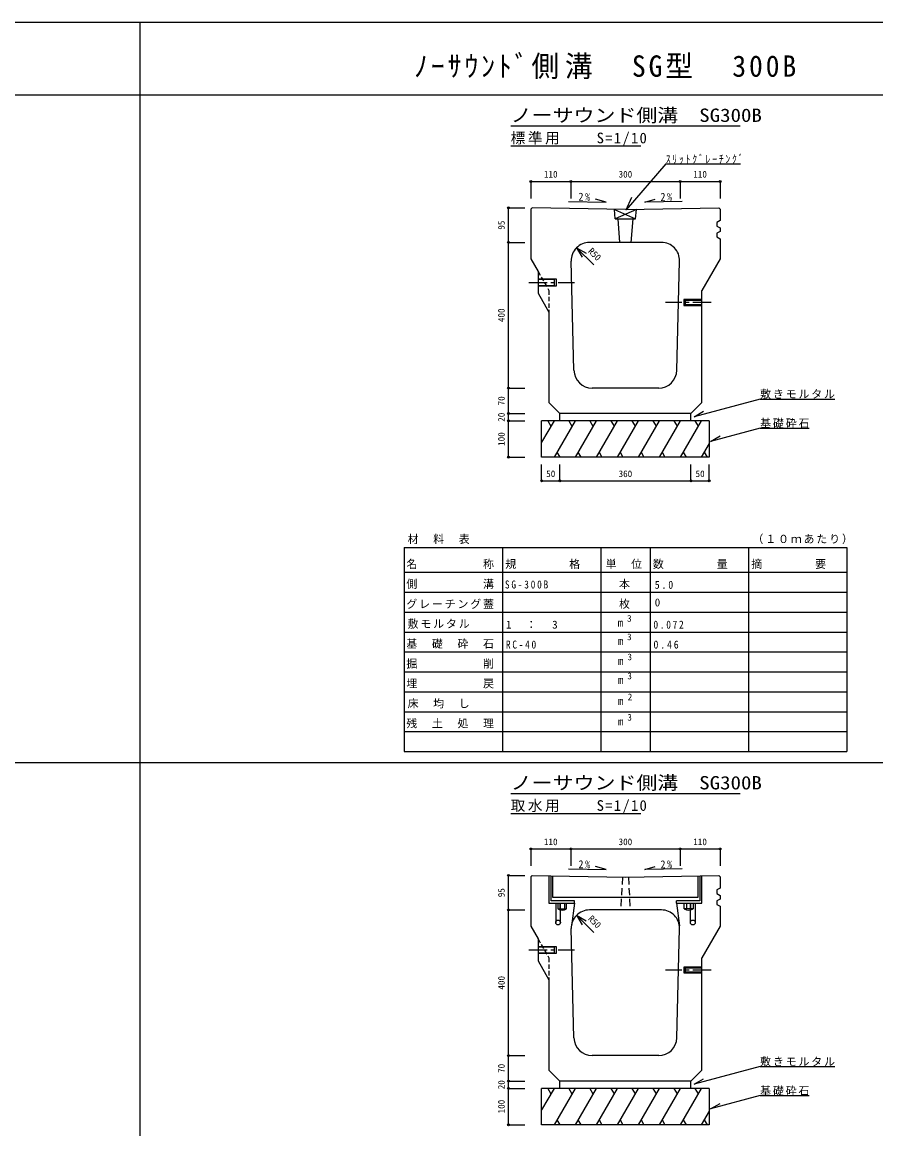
# Model space of a CAD drawing. Units: millimetres at full size, sheet at 1:10. Extents: x -5591 to 2409, y -2765 to 2935.
# Drawn here: x -3247 to -903, y -104 to 2935 of the extents above; entities that cross this region are included whole.
import ezdxf
from ezdxf.enums import TextEntityAlignment as Align

# ---------------------------------------------------------------- set-up
doc = ezdxf.new("R2010")
doc.units = ezdxf.units.MM
doc.header["$LTSCALE"] = 10
doc.header["$PDMODE"] = 32
doc.header["$PDSIZE"] = 5
for name, pattern in [('CHAIN1', [8, 5, -1, 1, -1]), ('DASHED1', [1.8, 1.2, -0.6]), ('DASHED2', [3, 2, -1])]:
    doc.linetypes.add(name, pattern=pattern)
doc.layers.add('0-0_通り芯', color=7, linetype='Continuous')
doc.styles.add('ＭＳ ゴシック', font='')
doc.styles.get('ＭＳ ゴシック').set_extended_font_data('MS Gothic')

msp = doc.modelspace()

# ---------------------------------------------------------------- linework, layer by layer
at = {"layer": '0-0_通り芯', "color": 2}
for p, q in [((-5590.73, 2935.48), (2409.27, 2935.48)), ((-2924.06, 2935.48), (-2924.06, -2764.52)), ((-5590.73, 2735.48), (2409.27, 2735.48)), ((-5590.73, 2735.48), (2409.27, 2735.48)), ((-1776.23, 516.15), (-1776.23, 500.15)), ((-1770.23, 500.15), (-1770.23, 516.15)), ((-1758.23, 516.15), (-1758.23, 500.15)), ((-1429.23, 500.15), (-1429.23, 516.15)), ((-1405.23, 500.15), (-1429.23, 500.15)), ((-1423.23, 516.15), (-1423.23, 500.15)), ((-1411.23, 500.15), (-1411.23, 516.15)), ((-1405.23, 516.15), (-1405.23, 500.15))]:
    msp.add_line(p, q, dxfattribs=at)
at = {"layer": '0-0_通り芯'}
for p, q in [((-1905.73, 2650.48), (-1275.73, 2650.48)), ((-1905.73, 2595.48), (-1548.23, 2595.48)), ((-1479.86, 2546.4), (-1274.86, 2546.4)), ((-1830.73, 2230.48), (-1780.73, 2230.48)), ((-1785.73, 2228.48), (-1830.73, 2228.48)), ((-1785.73, 2212.48), (-1785.73, 2228.48)), ((-1780.73, 2230.48), (-1780.73, 2210.48)), ((-1830.73, 2212.48), (-1785.73, 2212.48)), ((-1780.73, 2210.48), (-1830.73, 2210.48)), ((-1430.73, 2173.48), (-1430.73, 2157.48)), ((-1380.73, 2173.48), (-1430.73, 2173.48)), ((-1425.73, 2171.48), (-1380.73, 2171.48)), ((-1425.73, 2159.48), (-1425.73, 2171.48)), ((-1380.73, 2159.48), (-1425.73, 2159.48)), ((-1430.73, 2157.48), (-1380.73, 2157.48)), ((-1220.95, 1900.26), (-1402.46, 1851.62)), ((-1220.95, 1900.26), (-1015.95, 1900.26)), ((-1770.73, 1840.48), (-1770.73, 1860.48)), ((-1410.73, 1840.48), (-1410.73, 1860.48)), ((-1402.46, 1851.62), (-1376.48, 1866.62)), ((-1786.68, 1840.48), (-1820.73, 1781.5)), ((-1360.73, 1840.48), (-1820.73, 1840.48)), ((-1803.98, 1840.48), (-1795.33, 1825.5)), ((-1728.94, 1840.48), (-1786.68, 1740.48)), ((-1746.25, 1840.48), (-1737.59, 1825.5)), ((-1671.21, 1840.48), (-1728.94, 1740.48)), ((-1688.51, 1840.48), (-1679.86, 1825.5)), ((-1613.47, 1840.48), (-1671.21, 1740.48)), ((-1630.78, 1840.48), (-1622.12, 1825.5)), ((-1555.74, 1840.48), (-1613.47, 1740.48)), ((-1573.04, 1840.48), (-1564.39, 1825.5)), ((-1498, 1840.48), (-1555.74, 1740.48)), ((-1515.31, 1840.48), (-1506.65, 1825.5)), ((-1440.27, 1840.48), (-1498, 1740.48)), ((-1457.57, 1840.48), (-1448.92, 1825.5)), ((-1382.53, 1840.48), (-1440.27, 1740.48)), ((-1399.84, 1840.48), (-1391.18, 1825.5)), ((-1220.95, 1820.45), (-1085.95, 1820.45)), ((-1360.73, 1778.25), (-1382.53, 1740.48)), ((-1778.76, 1754.2), (-1770.84, 1740.48)), ((-1721.02, 1754.2), (-1713.1, 1740.48)), ((-1663.29, 1754.2), (-1655.37, 1740.48)), ((-1605.55, 1754.2), (-1597.63, 1740.48)), ((-1547.82, 1754.2), (-1539.9, 1740.48)), ((-1490.08, 1754.2), (-1482.16, 1740.48)), ((-1432.35, 1754.2), (-1424.43, 1740.48)), ((-1374.61, 1754.2), (-1366.69, 1740.48)), ((-2198.23, 1493.03), (-983.23, 1493.03)), ((-2198.23, 1493.03), (-2198.23, 1369.91)), ((-1928.23, 1493.03), (-1928.23, 1369.91)), ((-1658.23, 1493.03), (-1658.23, 1369.91)), ((-1523.23, 1493.03), (-1523.23, 1369.91)), ((-1253.23, 1493.03), (-1253.23, 1369.91)), ((-983.23, 1493.03), (-983.23, 1369.91)), ((-2198.23, 1424.63), (-983.23, 1424.63)), ((-2198.23, 1369.91), (-983.23, 1369.91)), ((-2198.23, 1369.91), (-2198.23, 932.15)), ((-1928.23, 1369.91), (-1928.23, 932.15)), ((-1658.23, 1369.91), (-1658.23, 932.15)), ((-1523.23, 1369.91), (-1523.23, 932.15)), ((-1253.23, 1369.91), (-1253.23, 932.15)), ((-983.23, 1369.91), (-983.23, 932.15)), ((-2198.23, 1315.19), (-983.23, 1315.19)), ((-2198.23, 1260.47), (-983.23, 1260.47)), ((-2198.23, 1205.75), (-983.23, 1205.75)), ((-2198.23, 1151.03), (-983.23, 1151.03)), ((-2198.23, 1096.31), (-983.23, 1096.31)), ((-2198.23, 1041.59), (-983.23, 1041.59)), ((-2198.23, 986.87), (-983.23, 986.87)), ((-2198.23, 932.15), (-983.23, 932.15)), ((-2112.73, 932.15), (-1203.73, 932.15)), ((-1905.73, 817.15), (-1275.73, 817.15)), ((-1905.73, 762.15), (-1548.23, 762.15)), ((-1790.73, 591.05), (-1790.73, 532.15)), ((-1390.73, 532.15), (-1390.73, 591.05)), ((-1790.73, 532.15), (-1390.73, 532.15)), ((-1830.73, 397.15), (-1780.73, 397.15)), ((-1785.73, 395.15), (-1830.73, 395.15)), ((-1785.73, 379.15), (-1785.73, 395.15)), ((-1780.73, 397.15), (-1780.73, 377.15)), ((-1830.73, 379.15), (-1785.73, 379.15)), ((-1780.73, 377.15), (-1830.73, 377.15)), ((-1430.73, 340.15), (-1430.73, 324.15)), ((-1380.73, 340.15), (-1430.73, 340.15)), ((-1425.73, 338.15), (-1380.73, 338.15)), ((-1425.73, 326.15), (-1425.73, 338.15)), ((-1430.73, 324.15), (-1380.73, 324.15)), ((-1380.73, 326.15), (-1425.73, 326.15)), ((-1220.95, 66.92), (-1402.46, 18.29)), ((-1220.95, 66.92), (-1015.95, 66.92)), ((-1402.46, 18.29), (-1376.48, 33.29)), ((-1786.68, 7.15), (-1820.73, -51.83)), ((-1360.73, 7.15), (-1820.73, 7.15)), ((-1803.98, 7.15), (-1795.33, -7.84)), ((-1728.94, 7.15), (-1786.68, -92.85)), ((-1770.73, 7.15), (-1770.73, 27.15)), ((-1746.25, 7.15), (-1737.59, -7.84)), ((-1671.21, 7.15), (-1728.94, -92.85)), ((-1688.51, 7.15), (-1679.86, -7.84)), ((-1613.47, 7.15), (-1671.21, -92.85)), ((-1630.78, 7.15), (-1622.12, -7.84)), ((-1555.74, 7.15), (-1613.47, -92.85)), ((-1573.04, 7.15), (-1564.39, -7.84)), ((-1498, 7.15), (-1555.74, -92.85)), ((-1515.31, 7.15), (-1506.65, -7.84)), ((-1440.27, 7.15), (-1498, -92.85)), ((-1457.57, 7.15), (-1448.92, -7.84)), ((-1382.53, 7.15), (-1440.27, -92.85)), ((-1410.73, 7.15), (-1410.73, 27.15)), ((-1399.84, 7.15), (-1391.18, -7.84)), ((-1220.95, -12.88), (-1356.84, -49.29)), ((-1220.95, -12.88), (-1085.95, -12.88)), ((-1360.73, -55.09), (-1382.53, -92.85)), ((-1356.84, -49.29), (-1330.86, -34.29)), ((-1778.76, -79.13), (-1770.84, -92.85)), ((-1721.02, -79.13), (-1713.1, -92.85)), ((-1663.29, -79.13), (-1655.37, -92.85)), ((-1605.55, -79.13), (-1597.63, -92.85)), ((-1547.82, -79.13), (-1539.9, -92.85)), ((-1490.08, -79.13), (-1482.16, -92.85)), ((-1432.35, -79.13), (-1424.43, -92.85)), ((-1374.61, -79.13), (-1366.69, -92.85))]:
    msp.add_line(p, q, dxfattribs=at)
at = {"layer": '0-0_通り芯', "color": 4}
for p, q in [((-1850.73, 2498), (-1740.73, 2498)), ((-1850.73, 2498), (-1850.73, 2451.49)), ((-1740.73, 2498), (-1740.73, 2451.49)), ((-1740.73, 2498), (-1440.73, 2498)), ((-1440.73, 2498), (-1440.73, 2451.49)), ((-1440.73, 2498), (-1330.73, 2498)), ((-1330.73, 2498), (-1330.73, 2451.49)), ((-1911.73, 2330.48), (-1911.73, 2425.48)), ((-1911.73, 2425.48), (-1866.73, 2425.48)), ((-1911.73, 1930.48), (-1911.73, 2330.48)), ((-1911.73, 2330.48), (-1866.73, 2330.48)), ((-1677.81, 2268.83), (-1724.82, 2315.84)), ((-1724.82, 2315.84), (-1709.82, 2289.85)), ((-1724.82, 2315.84), (-1698.84, 2300.84)), ((-1911.73, 1860.48), (-1911.73, 1930.48)), ((-1911.73, 1930.48), (-1866.73, 1930.48)), ((-1911.73, 1840.48), (-1911.73, 1860.48)), ((-1911.73, 1860.48), (-1866.73, 1860.48)), ((-1911.73, 1740.48), (-1911.73, 1840.48)), ((-1911.73, 1840.48), (-1866.73, 1840.48)), ((-1911.73, 1740.48), (-1866.73, 1740.48)), ((-1820.73, 1675.48), (-1820.73, 1720.48)), ((-1770.73, 1675.48), (-1770.73, 1720.48)), ((-1410.73, 1675.48), (-1410.73, 1720.48)), ((-1360.73, 1675.48), (-1360.73, 1720.48)), ((-1820.73, 1675.48), (-1770.73, 1675.48)), ((-1770.73, 1675.48), (-1410.73, 1675.48)), ((-1410.73, 1675.48), (-1360.73, 1675.48)), ((-5590.73, 902.15), (2409.27, 902.15)), ((-1850.73, 664.67), (-1740.73, 664.67)), ((-1850.73, 664.67), (-1850.73, 618.16)), ((-1740.73, 664.67), (-1740.73, 618.16)), ((-1740.73, 664.67), (-1440.73, 664.67)), ((-1440.73, 664.67), (-1440.73, 618.16)), ((-1440.73, 664.67), (-1330.73, 664.67)), ((-1330.73, 664.67), (-1330.73, 618.16)), ((-1911.73, 497.15), (-1911.73, 592.15)), ((-1911.73, 592.15), (-1866.73, 592.15)), ((-1800.73, 591.25), (-1800.73, 516.15)), ((-1794.73, 522.15), (-1794.73, 591.13)), ((-1386.73, 591.13), (-1386.73, 522.15)), ((-1380.73, 516.15), (-1380.73, 591.25)), ((-1450.73, 516.15), (-1450.73, 522.15)), ((-1386.73, 522.15), (-1450.73, 522.15)), ((-1911.73, 97.15), (-1911.73, 497.15)), ((-1911.73, 497.15), (-1866.73, 497.15)), ((-1800.73, 516.15), (-1730.73, 516.15)), ((-1782.23, 516.15), (-1782.23, 462.65)), ((-1769.23, 462.65), (-1769.23, 516.15)), ((-1450.73, 516.15), (-1380.73, 516.15)), ((-1412.23, 462.65), (-1412.23, 516.15)), ((-1399.23, 516.15), (-1399.23, 462.65)), ((-1677.81, 435.5), (-1724.82, 482.5)), ((-1724.82, 482.5), (-1709.82, 456.52)), ((-1724.82, 482.5), (-1698.84, 467.5)), ((-1911.73, 27.15), (-1911.73, 97.15)), ((-1911.73, 97.15), (-1866.73, 97.15)), ((-1911.73, 7.15), (-1911.73, 27.15)), ((-1911.73, 27.15), (-1866.73, 27.15)), ((-1911.73, -92.85), (-1911.73, 7.15)), ((-1911.73, 7.15), (-1866.73, 7.15)), ((-1911.73, -92.85), (-1866.73, -92.85))]:
    msp.add_line(p, q, dxfattribs=at)
at = {"layer": '0-0_通り芯', "color": 3}
for p, q in [((-1590.73, 2420.48), (-1846.73, 2425.48)), ((-1618.73, 2395.48), (-1620.73, 2420.88)), ((-1620.73, 2420.88), (-1562.73, 2395.48)), ((-1560.73, 2420.88), (-1618.73, 2395.48)), ((-1590.73, 2420.48), (-1334.73, 2425.48)), ((-1562.73, 2395.48), (-1560.73, 2420.88)), ((-1330.73, 2421.48), (-1334.73, 2425.48)), ((-1330.73, 2421.48), (-1334.73, 2425.48)), ((-1330.73, 2421.48), (-1330.73, 2390.48)), ((-1618.73, 2395.48), (-1562.73, 2395.48)), ((-1605.73, 2330.48), (-1610.73, 2395.48)), ((-1570.73, 2395.48), (-1575.73, 2330.48)), ((-1330.73, 2390.48), (-1339.73, 2385.48)), ((-1339.73, 2385.48), (-1339.73, 2375.48)), ((-1339.73, 2375.48), (-1330.73, 2370.48)), ((-1330.73, 2360.48), (-1339.73, 2355.48)), ((-1339.73, 2355.48), (-1339.73, 2345.48)), ((-1339.73, 2345.48), (-1330.73, 2340.48)), ((-1330.73, 2370.48), (-1330.73, 2360.48)), ((-1330.73, 2340.48), (-1330.73, 2285.48)), ((-1491.99, 2330.48), (-1689.46, 2330.48)), ((-1850.73, 2285.48), (-1830.73, 2250.84)), ((-1330.73, 2285.48), (-1380.73, 2198.88)), ((-1830.73, 2250.84), (-1830.73, 2190.84)), ((-1731.95, 1979.23), (-1739.45, 2279.23)), ((-1449.51, 1979.23), (-1442.01, 2279.23)), ((-1830.73, 2190.84), (-1800.73, 2138.88)), ((-1380.73, 1890.48), (-1380.73, 2198.88)), ((-1800.73, 2138.88), (-1800.73, 1890.48)), ((-1499.49, 1930.48), (-1681.96, 1930.48)), ((-1770.73, 1860.48), (-1800.73, 1890.48)), ((-1410.73, 1860.48), (-1380.73, 1890.48)), ((-1410.73, 1860.48), (-1770.73, 1860.48)), ((-1846.73, 592.15), (-1590.73, 587.15)), ((-1590.73, 587.15), (-1334.73, 592.15)), ((-1330.73, 588.15), (-1334.73, 592.15)), ((-1330.73, 588.15), (-1334.73, 592.15)), ((-1330.73, 588.15), (-1330.73, 557.15)), ((-1330.73, 557.15), (-1339.73, 552.15)), ((-1339.73, 552.15), (-1339.73, 542.15)), ((-1339.73, 542.15), (-1330.73, 537.15)), ((-1330.73, 527.15), (-1339.73, 522.15)), ((-1339.73, 522.15), (-1339.73, 512.15)), ((-1330.73, 537.15), (-1330.73, 527.15)), ((-1730.73, 516.15), (-1739.03, 453.74)), ((-1491.99, 497.15), (-1689.46, 497.15)), ((-1450.73, 516.15), (-1442.43, 453.74)), ((-1339.73, 512.15), (-1330.73, 507.15)), ((-1330.73, 507.15), (-1330.73, 452.15)), ((-1850.73, 452.15), (-1830.73, 417.51)), ((-1731.95, 145.9), (-1739.45, 445.9)), ((-1449.51, 145.9), (-1442.01, 445.9)), ((-1330.73, 452.15), (-1380.73, 365.54)), ((-1830.73, 417.51), (-1830.73, 357.51)), ((-1380.73, 57.15), (-1380.73, 365.54)), ((-1830.73, 357.51), (-1800.73, 305.54)), ((-1800.73, 305.54), (-1800.73, 57.15)), ((-1499.49, 97.15), (-1681.96, 97.15)), ((-1770.73, 27.15), (-1800.73, 57.15)), ((-1410.73, 27.15), (-1380.73, 57.15)), ((-1410.73, 27.15), (-1770.73, 27.15))]:
    msp.add_line(p, q, dxfattribs=at)
at = {"layer": '0-0_通り芯', "color": 3, "linetype": 'DASHED1'}
for p, q in [((-1830.73, 2250.84), (-1800.73, 2198.88)), ((-1800.73, 2198.88), (-1800.73, 2138.88)), ((-1800.73, 2198.88), (-1800.73, 2138.88)), ((-1830.73, 417.51), (-1800.73, 365.54)), ((-1800.73, 365.54), (-1800.73, 305.54)), ((-1800.73, 365.54), (-1800.73, 305.54))]:
    msp.add_line(p, q, dxfattribs=at)
at = {"layer": '0-0_通り芯', "linetype": 'CHAIN1'}
for p, q in [((-1855.73, 2220.48), (-1730.73, 2220.48)), ((-1355.73, 2165.48), (-1480.73, 2165.48)), ((-1855.73, 387.15), (-1730.73, 387.15)), ((-1355.73, 332.15), (-1480.73, 332.15))]:
    msp.add_line(p, q, dxfattribs=at)
at = {"layer": '0-0_通り芯', "color": 3, "linetype": 'DASHED2'}
for p, q in [((-1598.73, 587.3), (-1603.73, 497.15)), ((-1582.73, 587.3), (-1577.73, 497.15))]:
    msp.add_line(p, q, dxfattribs=at)
at = {"layer": '0-0_通り芯'}
for points in [[(-1479.86, 2546.4), (-1588.98, 2420.34), (-1572.9, 2454.7)], [(-1746.7, 2443.24), (-1643.81, 2441.42), (-1672.64, 2449.7)], [(-1434.76, 2443.24), (-1537.65, 2441.42), (-1508.81, 2449.7)], [(-1360.73, 1840.48), (-1360.73, 1740.48), (-1820.73, 1740.48), (-1820.73, 1840.48)], [(-1220.95, 1820.45), (-1356.84, 1784.04), (-1330.86, 1799.04)], [(-1746.7, 609.91), (-1643.81, 608.09), (-1672.64, 616.37)], [(-1434.76, 609.91), (-1537.65, 608.09), (-1508.81, 616.37)], [(-1360.73, 7.15), (-1360.73, -92.85), (-1820.73, -92.85), (-1820.73, 7.15)]]:
    msp.add_lwpolyline(points, dxfattribs=at)
at = {"layer": '0-0_通り芯', "color": 3}
for points in [[(-1846.73, 2425.48), (-1850.73, 2421.48), (-1850.73, 2285.48)], [(-1846.73, 592.15), (-1850.73, 588.15), (-1850.73, 452.15)]]:
    msp.add_lwpolyline(points, dxfattribs=at)
at = {"layer": '0-0_通り芯', "color": 4}
msp.add_lwpolyline([(-1730.73, 516.15), (-1730.73, 522.15), (-1794.73, 522.15)], dxfattribs=at)
at = {"layer": '0-0_通り芯', "color": 2}
msp.add_lwpolyline([(-1776.23, 500.15), (-1752.23, 500.15), (-1752.23, 516.15)], dxfattribs=at)
at = {"layer": '0-0_通り芯', "color": 4}
for centre in [(-1775.73, 462.65), (-1405.73, 462.65)]:
    msp.add_circle(centre, 6.5, dxfattribs=at)
at = {"layer": '0-0_通り芯', "color": 3}
for centre, start, end in [((-1689.46, 2280.48), 90, 181.43209), ((-1491.99, 2280.48), 358.56801, 90), ((-1681.96, 1980.48), 181.43209, 270), ((-1499.49, 1980.48), 270, 358.56801), ((-1689.46, 447.15), 90, 181.43209), ((-1491.99, 447.15), 358.56801, 90), ((-1681.96, 147.15), 181.43209, 270), ((-1499.49, 147.15), 270, 358.56801)]:
    msp.add_arc(centre, 50, start, end, dxfattribs=at)
at = {"layer": '0-0_通り芯', "color": 2}
for centre in [(-1764.23, 516.15), (-1417.23, 516.15)]:
    msp.add_arc(centre, 20, 233.1301, 306.8699, dxfattribs=at)
at = {"layer": '0-0_通り芯', "color": 4}
for p in [(-1850.73, 2498), (-1740.73, 2498), (-1440.73, 2498), (-1330.73, 2498), (-1911.73, 2425.48), (-1911.73, 2330.48), (-1911.73, 1930.48), (-1911.73, 1860.48), (-1911.73, 1840.48), (-1911.73, 1740.48), (-1820.73, 1675.48), (-1770.73, 1675.48), (-1410.73, 1675.48), (-1360.73, 1675.48), (-1850.73, 664.67), (-1740.73, 664.67), (-1440.73, 664.67), (-1330.73, 664.67), (-1911.73, 592.15), (-1911.73, 497.15), (-1911.73, 97.15), (-1911.73, 27.15), (-1911.73, 7.15), (-1911.73, -92.85)]:
    msp.add_point(p, dxfattribs=at)

# ---------------------------------------------------------------- texts
at = {"layer": '0-0_通り芯', "color": 3, "style": 'ＭＳ ゴシック', "width": 1.15}
for p in [(-1905.73, 2650.48), (-1905.73, 817.15)]:
    msp.add_text('ノーサウンド側溝\u3000SG300B', height=36.66, dxfattribs=at).set_placement(p, align=Align.BOTTOM_LEFT)
at = {"layer": '0-0_通り芯', "color": 4, "style": 'ＭＳ ゴシック'}
for s, p in [('110', (-1814.48, 2503)), ('300', (-1609.48, 2503)), ('110', (-1404.48, 2503)), ('50', (-1808.23, 1680.48)), ('360', (-1609.48, 1680.48)), ('50', (-1398.23, 1680.48)), ('3', (-1586.21, 1283.09)), ('3', (-1586.21, 1232.47)), ('3', (-1585.04, 1177.41)), ('3', (-1585.3, 1125.15)), ('2', (-1584.41, 1067.63)), ('3', (-1585.3, 1011.54)), ('110', (-1814.48, 669.67)), ('300', (-1609.48, 669.67)), ('110', (-1404.48, 669.67))]:
    msp.add_text(s, height=18.33, dxfattribs=at).set_placement(p, align=Align.BOTTOM_LEFT)
for s, rotation, p in [('95', 90, (-1916.73, 2365.48)), ('R50', 315, (-1698.84, 2300.84)), ('400', 90, (-1916.73, 2111.73)), ('70', 90, (-1916.73, 1882.98)), ('20', 90, (-1916.73, 1837.98)), ('100', 90, (-1916.73, 1771.73)), ('95', 90, (-1916.73, 532.15)), ('R50', 315, (-1698.84, 467.5)), ('400', 90, (-1916.73, 278.4)), ('70', 90, (-1916.73, 49.65)), ('20', 90, (-1916.73, 4.65)), ('100', 90, (-1916.73, -61.6))]:
    msp.add_text(s, height=18.33, rotation=rotation, dxfattribs=at).set_placement(p, align=Align.BOTTOM_LEFT)
at = {"layer": '0-0_通り芯', "style": 'ＭＳ ゴシック'}
for s, p in [('0', (-1510.23, 1324.13)), ('m', (-1612.31, 1268.72)), ('m', (-1611.41, 1218.11)), ('m', (-1611.41, 1163.39)), ('m', (-1611.41, 1111.4)), ('m', (-1611.32, 1053.26)), ('m', (-1611.13, 997.18))]:
    msp.add_text(s, height=21.99, dxfattribs=at).set_placement(p, align=Align.BOTTOM_LEFT)
at = {"layer": '0-0_通り芯', "color": 2, "insert": (-2170.72, 2778.98), "char_height": 58.65, "attachment_point": 7, "style": 'ＭＳ ゴシック'}
msp.add_mtext('\\T1.21;\\W0.95;ﾉｰｻｳﾝﾄﾞ側溝\u3000SG型\u3000300B', dxfattribs=at)
at = {"layer": '0-0_通り芯', "attachment_point": 7, "style": 'ＭＳ ゴシック'}
for s, insert, char_height in [('\\T1.18;標準用\u3000\u3000S=1/10', (-1905.73, 2595.48), 29.33), ('\\T1.39;\\W0.85;ｽﾘｯﾄｸﾞﾚｰﾁﾝｸﾞ', (-1479.86, 2546.4), 21.99), ('\\T1.17;敷きモルタル', (-1220.95, 1900.26), 21.99), ('\\T1.17;基礎砕石', (-1220.95, 1820.45), 21.99), ('\\T1.17;材\u3000料\u3000表', (-2188.73, 1501.97), 21.99), ('\\T1.17;（１０ｍあたり）', (-1241.98, 1501.97), 21.99), ('\\T1.17;名\u3000\u3000\u3000\u3000\u3000称', (-2192.23, 1433.57), 21.99), ('\\T1.17;規\u3000\u3000\u3000\u3000格', (-1920.48, 1433.57), 21.99), ('\\T1.17;単\u3000位', (-1645.23, 1433.57), 21.99), ('\\T1.17;数\u3000\u3000\u3000\u3000量', (-1515.48, 1433.57), 21.99), ('\\T1.17;摘\u3000\u3000\u3000\u3000要', (-1245.48, 1433.57), 21.99), ('\\T1.17;側\u3000\u3000\u3000\u3000\u3000溝', (-2192.23, 1378.85), 21.99), ('\\T1.39;\\W0.85;SG-300B', (-1921.48, 1379.64), 21.99), ('\\T1.17;\u3000本', (-1643.48, 1378.85), 21.99), ('\\T1.38;\\W0.9;5.0', (-1510.23, 1378.85), 21.99), ('\\T1.17;グレーチング蓋', (-2192.23, 1324.13), 21.99), ('\\T1.17;\u3000枚', (-1643.48, 1324.13), 21.99), ('\\T1.17;敷モルタル', (-2188.73, 1269.41), 21.99), ('\\T1.21;1\u3000：\u30003', (-1918.73, 1269.41), 21.99), ('\\T1.38;\\W0.85;0.072', (-1513.73, 1269.41), 21.99), ('\\T1.17;基\u3000礎\u3000砕\u3000石', (-2192.23, 1214.69), 21.99), ('\\T1.38;\\W0.85;RC-40', (-1918.73, 1214.69), 21.99), ('\\T1.38;\\W0.9;0.46', (-1513.73, 1214.69), 21.99), ('\\T1.17;掘\u3000\u3000\u3000\u3000\u3000削', (-2192.23, 1159.97), 21.99), ('\\T1.17;埋\u3000\u3000\u3000\u3000\u3000戻', (-2192.23, 1105.25), 21.99), ('\\T1.17;床\u3000均\u3000し', (-2188.73, 1050.53), 21.99), ('\\T1.17;残\u3000土\u3000処\u3000理', (-2192.23, 995.81), 21.99), ('\\T1.18;取水用\u3000\u3000S=1/10', (-1905.73, 762.15), 29.33), ('\\T1.17;敷きモルタル', (-1220.95, 66.92), 21.99), ('\\T1.17;基礎砕石', (-1220.95, -12.88), 21.99)]:
    msp.add_mtext(s, dxfattribs=dict(at, insert=insert, char_height=char_height))
at = {"layer": '0-0_通り芯', "char_height": 21.99, "attachment_point": 7, "style": 'ＭＳ ゴシック'}
for insert, rotation in [((-1719.77, 2444.79), 358.986), ((-1494.18, 2444.22), 1.014), ((-1719.77, 611.46), 358.986), ((-1494.18, 610.88), 1.014)]:
    msp.add_mtext('\\T1.36;\\W0.9;2%', dxfattribs=dict(at, insert=insert, rotation=rotation))

doc.saveas('drawing.dxf')
